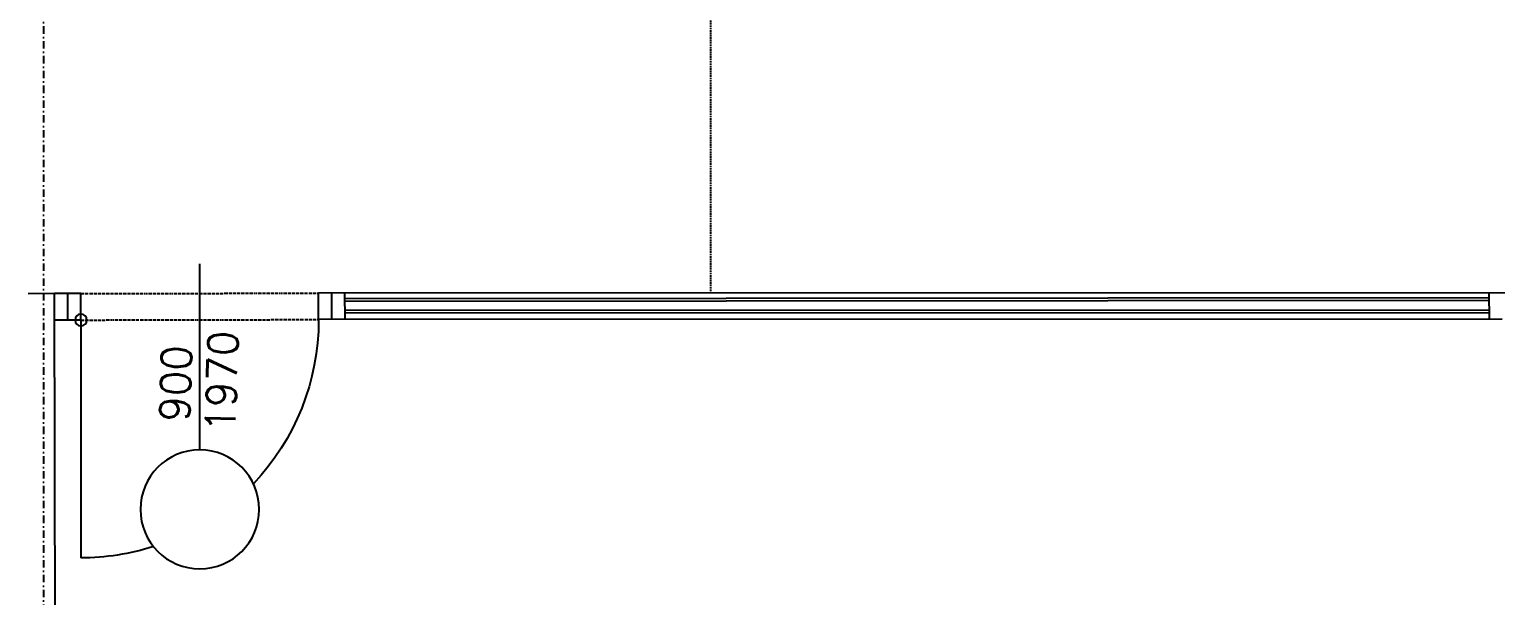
# Model space of a CAD drawing. Header units: millimetres. Extents: x -3035503 to 19821, y 792 to 235380.
# Drawn here: x -2941459 to -2935905, y 181990 to 184132 of the extents above; entities that cross this region are included whole.
import ezdxf

# ---------------------------------------------------------------- set-up
doc = ezdxf.new("R2010")
doc.units = ezdxf.units.MM
for name, pattern in [('DA2', [0.45, 0.3, -0.15]), ('DD4', [0.8, 0.4, -0.2, 0, -0.2]), ('DIVIDE', [31.75, 12.7, -6.35, 0, -6.35, 0, -6.35])]:
    doc.linetypes.add(name, pattern=pattern)
for name, color, linetype in [('ARCH_E-04-CO', 252, 'Continuous'), ('ARCH_O-06-CO', 8, 'DD4'), ('ARCH_Z-02-CO', 252, 'Continuous'), ('ARCH_Z-02-DA', 252, 'DA2'), ('ARCH_Z-02-DI', 252, 'DIVIDE'), ('ARCH_Z-06-CO', 252, 'Continuous'), ('E-04-CO', 3, 'Continuous'), ('Z-02-CO', 252, 'Continuous')]:
    doc.layers.add(name, color=color, linetype=linetype)
doc.styles.add('SIMPLEX', font='simplex.shx')

# ---------------------------------------------------------------- blocks, each defined once
blk = doc.blocks.new('dp_l')
blk.add_line((-546, 500), (236.9, 500))
for centre, radius in [((-796, 500), 250), ((0, 0), 25)]:
    blk.add_circle(centre, radius)
for start, end in [(90, 133.48608), (162.24636, 180)]:
    blk.add_arc((0, 0), 1000, start, end)
at = {"layer": 'ARCH_E-04-CO'}
blk.add_line((0, 0), (-1000, 0), dxfattribs=at)

msp = doc.modelspace()

# ---------------------------------------------------------------- linework, layer by layer
at = {"layer": 'ARCH_O-06-CO', "linetype": 'DD4', "ltscale": 70}
msp.add_lwpolyline([(-2941404.8, 213652.3), (-2941404.8, 174539.3)], dxfattribs=at)
msp.add_lwpolyline([(-2933304.8, 184985.8, -0.414214), (-2938704.8, 179585.8)], format="xyb", dxfattribs=at)
at = {"layer": 'ARCH_Z-02-CO'}
for p, q in [((-2941263.4, 183132.2), (-2941363.4, 183132.2)), ((-2941313.2, 183032.2), (-2941313.4, 183132.2)), ((-2941263.2, 183032.3), (-2941263.4, 183132.3)), ((-2935851.1, 183135.8), (-2940363.4, 183134.1)), ((-2940363.2, 183034.1), (-2940363.4, 183134.1)), ((-2940313.2, 183034.1), (-2940313.4, 183134.2)), ((-2940263.2, 183034.1), (-2940263.4, 183134.3)), ((-2935929.5, 183115.8), (-2940263.3, 183112.9)), ((-2935929.5, 183105.8), (-2940263.3, 183102.9)), ((-2935929.4, 183035.8), (-2935929.5, 183135.8)), ((-2940263.3, 183070.2), (-2935929.5, 183070.4)), ((-2940263.2, 183060.2), (-2935929.5, 183060.4)), ((-2941263.3, 183032.2), (-2941363.3, 183032.2)), ((-2935881.4, 183035.8), (-2940363.3, 183034.1))]:
    msp.add_line(p, q, dxfattribs=at)
at = {"layer": 'ARCH_Z-02-DA', "ltscale": 20}
msp.add_line((-2938879, 184534.3), (-2938878.5, 183134.7), dxfattribs=at)
at = {"layer": 'ARCH_Z-02-DI'}
for p, q in [((-2941263.4, 183132.3), (-2940363.4, 183134.1)), ((-2941263.2, 183032.3), (-2940363.2, 183034.1))]:
    msp.add_line(p, q, dxfattribs=at)
msp.add_lwpolyline([(-2972310.5, 191234.4), (-2972080.6, 190679.1), (-2972108.3, 190667.7, 0.820679), (-2969754.8, 178835.8), (-2938704.8, 178835.8, 0.414214), (-2932554.8, 184985.8), (-2932554.8, 185030.8), (-2932254.8, 185030.8)], format="xyb", dxfattribs=at)
at = {"layer": 'ARCH_Z-06-CO'}
for p, q in [((-2941363.4, 183132.2), (-2941463.4, 183132.1)), ((-2941356.9, 179831.2), (-2941363.4, 183132.2))]:
    msp.add_line(p, q, dxfattribs=at)

# ---------------------------------------------------------------- block references
at = {"layer": 'Z-02-CO'}
ref = msp.add_blockref('dp_l', (-2941263.2, 183032.4), dxfattribs=dict(at, xscale=-0.9000000001192099, yscale=0.9000000001192092, zscale=0.9000000001192091, rotation=269.9999999586614))
ref.add_attrib('H', '900', (-2940852.9, 182646.2), dxfattribs={"layer": 'E-04-CO', "height": 112.5, "rotation": 88.2039, "style": 'SIMPLEX'})
ref.add_attrib('B', '1970', (-2940679.6, 182605), dxfattribs={"layer": 'E-04-CO', "height": 112.5, "rotation": 88.2039, "style": 'SIMPLEX'})

doc.saveas('drawing.dxf')
